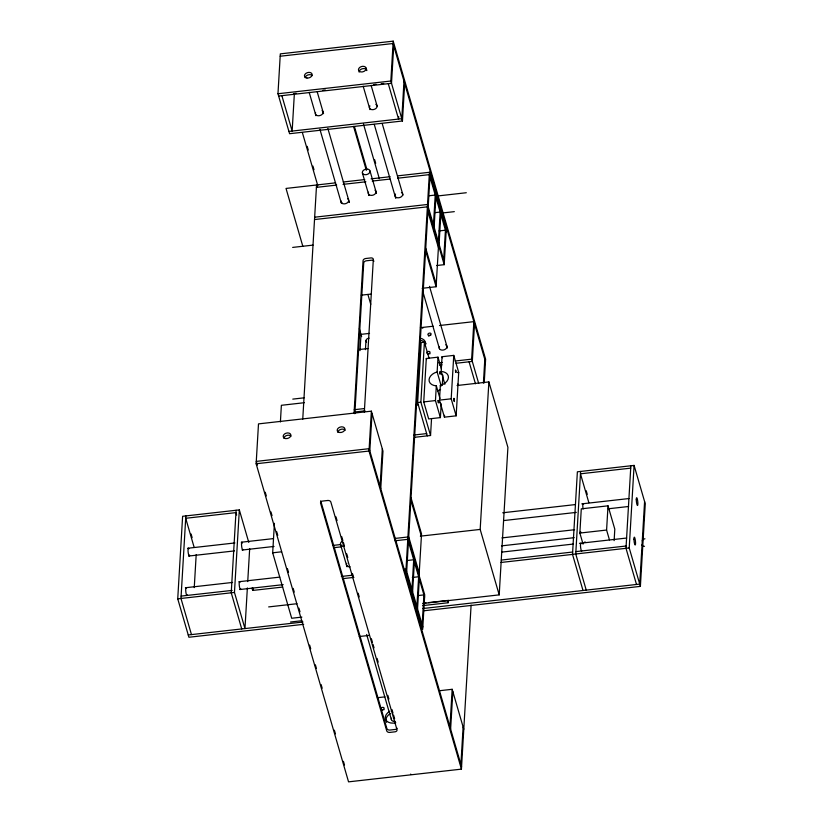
<?xml version="1.0" encoding="UTF-8"?>
<svg xmlns="http://www.w3.org/2000/svg" width="823" height="823" viewBox="0 0 823 823"><rect width="100%" height="100%" fill="white"/><g stroke="black" fill="none" stroke-linecap="round" stroke-linejoin="round"><path stroke-width="1.23" d="M303.687 624.318L188.909 637.249L177.737 598.825L182.613 516.288L239.328 509.9L248.783 542.429M185.844 515.928L180.978 598.455L191.471 634.605M194.249 587.622L196.193 554.609M236.098 510.26L231.232 592.797L241.725 628.947M247.363 587.941L244.966 628.577L234.462 592.437L239.328 509.9M247.733 581.594L249.678 548.581M471.106 605.131L461.425 769.135L348.551 781.85L256.138 463.761L258.494 423.886L371.368 411.161L382.973 451.127L380.761 488.646M404.659 83.473L402.447 120.991L289.583 133.707L277.968 93.75L280.324 53.865L393.199 41.15L485.611 359.24L484.212 382.86M252.177 587.941L252.136 588.64A2.623 1.821 -16.2 0 0 254.585 590.225L282.69 587.056M252.826 590.451L252.959 588.106M294.367 93.555L292.155 131.063L281.867 95.663M301.876 617.106L291.692 618.258L272.68 552.809L274.419 523.305M280.396 421.973L281.373 405.297L304.294 402.714M302.751 419.174L316.557 185L317.277 187.459M354.055 413.311L363.056 260.675A2.623 1.821 -16.2 0 1 365.741 258.504L370.864 257.928A2.623 1.821 -16.2 0 1 373.323 259.512L364.322 412.158M354.826 413.702L363.725 262.949A2.623 1.821 -16.2 0 1 366.4 260.788L371.533 260.212A2.623 1.821 -16.2 0 1 373.92 261.292M360.032 350.619L360.988 334.354L369.527 333.397M365.443 349.672L365.968 340.712M461.425 769.135L369.013 451.045L371.368 411.161M402.447 120.991L390.843 81.024L393.199 41.15M369.815 450.963L372.027 413.444M393.713 45.79L391.501 83.308L278.627 96.024M398.702 116.578L398.558 119.078L388.271 83.668M380.103 486.362L382.314 448.854M404 81.199L401.789 118.707L288.914 131.433M397.725 175.855L429.431 172.285L405.883 571.543L422.683 629.379L424.719 594.813L407.92 536.977L395.235 538.407M406.685 571.45L408.445 541.616M408.578 539.26L428.053 209.124M428.197 206.758L429.956 176.924M427.312 435.871L417.642 402.57L421.181 342.543L424.411 342.183L429.071 358.211M414.627 437.301L430.542 435.501L420.872 402.21L424.411 342.183M411.953 589.597L413.712 559.763L407.375 560.473M433.464 224.895L435.223 195.061L428.886 195.771M441.21 403.764L440.398 417.611L428.68 418.928L423.732 401.902L426.293 358.489L438.001 357.172L441.406 368.879M412.611 591.871L414.37 562.037M434.122 227.169L435.881 197.335M416.891 606.592L418.65 576.758L412.313 577.479M438.402 241.9L440.161 212.067L435.089 212.632M419.082 575.4L421.53 533.932L411.027 497.781M422.158 288.307L436.108 286.743L438.556 245.264M417.549 608.876L419.308 579.042M439.071 244.174L440.83 214.34M430.542 435.501L431.519 418.907M422.158 624.739L423.917 594.895L417.58 595.615M443.669 260.037L445.438 230.203L439.091 230.913M440.398 417.611L435.449 400.575L436.313 385.812A9.907 6.893 -16.2 0 1 429.05 379.742A9.907 6.893 -16.2 0 1 437.136 371.945L438.001 357.172M436.591 265.531L444.194 264.677L446.231 230.111L429.431 172.285M439.482 400.122L440.356 385.349A9.907 6.893 -16.2 0 0 448.442 377.551A9.907 6.893 -16.2 0 0 441.169 371.482L442.044 356.719L453.761 355.392L458.709 372.428L456.148 415.831L444.43 417.158L439.482 400.122L451.199 398.805L453.761 355.392M442.301 385.277L442.897 375.123M444.43 417.158L444.543 415.306M422.827 605.605L448.082 602.755L448.226 600.214M449.955 726.812L452.166 689.293L439.492 690.723M478.688 383.415L471.641 359.157L473.863 321.639L439.503 325.517M450.623 729.085L452.835 691.567M474.521 323.923L472.309 361.431L456.096 363.262M460.901 764.495L463.123 726.976M483.41 383.086L484.809 359.322M422.816 603.475L499.201 594.875L480.179 529.426L488.883 381.923L457.063 385.503M499.201 594.875L507.904 447.373L488.883 381.923M583.013 590.492L572.51 554.342L577.376 471.805L634.091 465.417L645.263 503.841L640.387 586.377L423.578 610.81M580.606 471.445L575.74 553.982L586.243 590.122M583.065 544.116L579.855 533.067L581.285 508.84L608.022 505.826L614.802 529.168L614.133 540.639M609.452 539.878L606.592 530.053L608.022 505.826M630.86 465.787L625.994 548.313L636.498 584.464M640.387 586.377L629.225 547.953L634.091 465.417M644.594 501.567L639.728 584.104L422.909 608.526M280.18 56.231L393.055 43.516L485.467 361.606M277.968 93.75L390.843 81.024M293.667 93.627L296.208 93.338M322.832 90.345L325.373 90.057M373.57 84.625L376.101 84.337M381.172 83.771L383.713 83.483M335.589 182.85L286.023 188.436L302.823 246.272M343.191 181.996L364.754 179.568M371.091 178.858L390.123 176.708M316.423 187.366L336.71 185.072M343.057 184.362L365.885 181.79M372.222 181.07L389.979 179.075M397.591 178.221L429.297 174.641L446.097 232.477M435.552 196.203L466.302 192.736M314.664 217.2L427.528 204.474L444.338 262.311M314.52 219.556L427.394 206.84L444.194 264.677M440.49 213.198L454.327 211.645M292.659 247.414L313.018 245.12M361.287 295.169L371.43 294.027M420.419 327.667L433.145 326.227M359.034 349.549L367.912 348.551M438.669 362.871L442.476 362.439M455.16 361.019L471.641 359.157M439.492 365.134L442.044 364.846M441.488 374.362L442.218 374.28M457.238 372.593L458.709 372.428M292.772 399.114L304.088 397.838M354.229 409.71L364.373 408.568M417.642 402.57L420.872 402.21M423.732 401.902L435.449 400.575M354.888 411.994L365.031 410.852M415.759 405.132L418.3 404.844M413.969 435.017L426.653 433.598M256.138 463.761L369.013 451.045M630.727 468.143L580.472 473.811L588.867 502.73M187.706 548.262L234.894 542.943M241.273 542.223L273.154 538.633M502.73 512.77L575.421 504.571M581.799 503.861L628.988 498.543M188.59 556.07L234.504 550.896M242.157 550.042L274.038 546.441M503.604 520.578L576.306 512.39M608.187 508.799L628.597 506.495M333.089 545.412L340.701 544.548M272.68 552.809L281.589 551.801M420.347 536.164L480.179 529.426M334.22 547.634L341.833 546.77M395.102 540.773L407.776 539.343L424.586 597.179M501.886 537.913L574.588 529.724M579.855 533.067L606.592 530.053M501.485 545.875L574.197 537.676M185.381 587.756L232.57 582.437M238.948 581.717L279.758 577.118M501.67 552.12L573.096 544.075M579.474 543.355L626.663 538.036M341.339 576.46L352.758 575.174M403.486 569.465L406.017 569.177L422.827 627.013M181.111 596.099L232.168 590.4M239.822 589.535L283.184 584.649M501.279 560.072L572.695 552.027M575.884 551.616L626.262 545.999M342.471 578.682L353.88 577.396M177.737 598.825L234.462 592.437M572.51 554.342L629.225 547.953M500.796 562.49L572.757 554.383M268.658 606.911L296.949 603.722M423.423 603.177L425.954 602.899M428.474 602.611L447.424 600.481L448.082 602.755M290.509 622.013L301.835 620.737M188.241 634.965L303.029 622.034M359.27 636.518L369.414 635.377M377.346 697.729L384.958 696.865M586.213 490.724L587.262 494.335M427.919 211.48L438.412 247.63M469.079 361.801L475.457 383.775M425.748 248.227L436.252 284.377M425.604 250.593L436.108 286.743M366.101 68.124A3.93 2.736 -16.2 0 1 360.978 71.951A3.93 2.736 -16.2 0 1 359.846 67.352A3.93 2.736 -16.2 0 1 366.101 68.124L366.821 70.583M371.122 85.386L377.212 106.342M382.222 123.604L403.003 195.113M429.503 286.342L447.414 347.985M442.044 356.719L442.352 357.779M363.169 86.189L369.98 109.613M374.27 124.417L395.77 198.384M422.631 290.858L439.461 348.798M451.199 398.805L456.148 415.831M441.169 371.482L444.883 384.259M437.136 371.945L441.159 385.781M440.356 385.349L440.665 386.419M374.66 159.724L375.689 163.273M363.488 124.129L379.341 178.684M436.313 385.812L440.027 398.579M426.293 358.489L426.602 359.558M369.969 170.865A3.93 2.736 -16.2 0 1 364.846 174.702A3.93 2.736 -16.2 0 1 363.715 170.094A3.93 2.736 -16.2 0 1 369.969 170.865L376.43 193.076M354.404 126.475L366.811 169.178M353.551 126.403L366.328 170.351M362.377 172.912L368.838 195.123M317.102 91.466L323.552 113.656M327.852 128.45L349.343 202.427M309.16 92.279L315.96 115.704M319.9 129.262L341.391 203.24M367.902 294.469L370.762 304.335M410.883 500.147L421.386 536.287M307.185 146.34L308.265 150.033M312.915 166.061L313.995 169.764M302.391 132.668L317.791 185.689M359.342 328.706L361.647 336.638M408.722 536.894L419.226 573.045M452.166 689.293L463.781 729.25M461.569 766.769L369.157 448.679L256.282 461.394L257.352 465.098M335.979 516.875L337.06 520.568M341.699 536.575L342.779 540.269M343.376 542.347L344.415 545.896M346.709 553.807L347.779 557.5M352.429 573.497L353.509 577.19M358.149 593.198L359.229 596.901M371.389 638.741L372.459 642.434M373.014 644.347L374.043 647.896M377.109 658.431L378.179 662.134M387.839 695.363L388.909 699.056M391.964 709.58L393.003 713.13M393.559 715.053L394.629 718.746M340.465 544.373L346.925 566.584M366.647 634.461L391.378 719.611M320.713 500.806L386.872 728.52A2.623 1.831 3.4 0 0 389.968 730.042L395.091 729.466A2.623 1.831 3.4 0 0 397.087 728.232M265.232 492.216L266.313 495.919M270.973 511.947L272.043 515.651M276.703 531.679L277.773 535.372M287.443 568.662L288.523 572.355M293.173 588.383L294.253 592.087M298.903 608.115L299.984 611.808M309.654 645.098L310.724 648.802M315.384 664.83L316.454 668.523M321.114 684.551L322.194 688.254M334.364 730.176L335.445 733.869M343.428 761.337L344.487 764.999M236.654 515.033L235.954 512.626L185.7 518.284L194.105 547.202M191.09 533.993L192.14 537.614M440.521 402.786A9.907 6.893 -16.2 0 1 439.791 402.684M437.661 391.038A9.907 6.893 -16.2 0 1 440.562 389.464M585.174 541.935A9.434 1.625 83.6 0 1 584.772 541.925M583.116 509.046A3.93 0.679 83.6 0 1 582.818 504.694A3.93 0.679 83.6 0 1 583.538 504.16M644.502 546.297A2.623 1.821 -16.2 0 1 642.053 544.713M642.269 540.958A2.623 1.821 -16.2 0 1 644.954 538.798M581.83 550.916A3.93 0.679 83.6 0 1 580.534 546.595A3.93 0.679 83.6 0 1 581.203 543.653M243.022 549.445A3.93 0.679 83.6 0 1 242.024 548.427A3.93 0.679 83.6 0 1 241.53 543.262A3.93 0.679 83.6 0 1 242.404 543.015M240.728 588.733A3.93 0.679 83.6 0 1 239.771 588.198A3.93 0.679 83.6 0 1 239.184 583.023A3.93 0.679 83.6 0 1 240.007 582.303M457.876 384.012A3.93 2.736 -16.2 0 1 457.578 385.586M421.037 322.194A2.623 1.831 3.4 0 1 420.995 323.058M427.826 354.312A1.646 1.152 -16.2 0 1 430.018 353.787M420.018 340.352A9.434 6.563 -16.2 0 1 425.882 343.798M428.711 336.237A1.646 1.152 -16.2 0 1 430.676 335.373M422.693 327.893A2.623 1.831 3.4 0 1 422.744 328.305M427.116 353.489A1.646 1.152 -16.2 0 1 428.011 351.524A1.646 1.152 -16.2 0 1 430.018 352.522A1.646 1.152 -16.2 0 1 427.61 353.736M420.203 338.191A9.434 6.563 -16.2 0 1 425.193 345.711M445.665 344.816A3.93 2.736 -16.2 0 1 446.313 348.366A3.93 2.736 -16.2 0 1 441.416 350.022A3.93 2.736 -16.2 0 1 439.461 346.915M375.813 104.367A3.93 2.736 -16.2 0 1 376.306 108.091A3.93 2.736 -16.2 0 1 371.122 109.459A3.93 2.736 -16.2 0 1 369.918 105.92M322.081 110.611A3.93 2.736 -16.2 0 1 322.287 114.181A3.93 2.736 -16.2 0 1 317.431 115.632A3.93 2.736 -16.2 0 1 315.59 112.556M322.739 112.895A3.93 2.736 -16.2 0 1 322.997 113.08M401.418 192.5A3.93 2.736 -16.2 0 1 401.912 196.224A3.93 2.736 -16.2 0 1 396.727 197.592A3.93 2.736 -16.2 0 1 395.524 194.053M347.687 198.744A3.93 2.736 -16.2 0 1 345.835 203.6A3.93 2.736 -16.2 0 1 341.092 200.956M341.854 202.962A3.93 2.736 -16.2 0 1 341.998 202.684M348.818 201.419A3.93 2.736 -16.2 0 1 349.25 202.129M368.992 195.504A3.93 2.736 -16.2 0 1 369.023 194.989M376.337 193.138A3.93 2.736 -16.2 0 1 376.481 193.374M375.01 190.236A3.93 2.736 -16.2 0 1 375.216 193.806A3.93 2.736 -16.2 0 1 370.36 195.257A3.93 2.736 -16.2 0 1 368.519 192.181M347.08 566.708A3.93 2.736 -16.2 0 1 347.275 565.926M350.094 566.81A3.93 2.736 -16.2 0 1 346.75 563.364M395.801 722.769A9.434 6.563 -16.2 0 1 385.792 719.796A9.434 6.563 -16.2 0 1 389.793 711.237M382.582 709.848A1.646 1.152 -16.2 0 1 384.002 709.714M386.615 722.347A9.434 6.563 -16.2 0 1 390.524 713.479M395.287 721.37A3.93 2.736 -16.2 0 1 391.532 718.212M344.374 546.122A3.93 2.736 -16.2 0 1 340.496 544.466A3.93 2.736 -16.2 0 1 342.821 540.968M410.677 774.093A2.623 1.831 3.4 0 1 410.79 774.361M366.564 342.214A3.93 2.736 3.4 0 1 369.116 338.15M189.599 555.041A3.93 0.679 83.6 0 1 188.662 554.908A3.93 0.679 83.6 0 1 188.025 549.651A3.93 0.679 83.6 0 1 188.848 548.828M187.243 594.762A3.93 0.679 83.6 0 1 186.307 594.319A3.93 0.679 83.6 0 1 185.7 589.247A3.93 0.679 83.6 0 1 186.44 588.136M359.126 72.105A3.93 2.736 -16.2 0 1 362.243 68.782A3.93 2.736 -16.2 0 1 366.605 69.986M305.138 77.681A3.93 2.736 -16.2 0 1 308.183 74.883A3.93 2.736 -16.2 0 1 312.267 75.603M283.873 438.227A3.93 2.736 -16.2 0 1 286.918 435.418A3.93 2.736 -16.2 0 1 291.003 436.139M337.852 432.394A3.93 2.736 -16.2 0 1 340.959 429.328A3.93 2.736 -16.2 0 1 345.197 430.285M580.513 531.997C580.575 535.166 580.596 530.29 580.524 531.925M438.021 400.678C438.258 406.346 439.235 399.813 438.021 400.678M439.708 372.047C439.914 377.644 440.963 371.276 439.708 372.047M453.771 398.908L454.296 401.573L453.957 398.301L453.771 398.908M455.458 370.268C455.623 375.7 456.765 369.825 455.469 370.155M327.749 500.487L322.616 501.063A2.623 1.831 3.4 0 0 320.579 503.162L386.738 730.886A2.623 1.831 3.4 0 0 389.824 732.408L394.958 731.822A2.623 1.831 3.4 0 0 396.995 729.734L330.836 502.009A2.623 1.831 3.4 0 0 327.749 500.487M636.282 499.695A3.93 0.679 83.6 0 0 637.516 505.487A3.93 0.679 83.6 0 0 637.444 499.571A3.93 0.679 83.6 0 0 636.282 499.695M633.947 539.188A3.93 0.679 83.6 0 0 635.191 544.991A3.93 0.679 83.6 0 0 635.119 539.065A3.93 0.679 83.6 0 0 633.947 539.188M306.969 78.041A3.93 2.736 -16.2 0 0 312.092 74.204A3.93 2.736 -16.2 0 0 305.827 73.442A3.93 2.736 -16.2 0 0 306.969 78.041M428.886 335.455A1.646 1.152 -16.2 0 0 431.098 333.891A1.646 1.152 -16.2 0 0 428.495 333.5A1.646 1.152 -16.2 0 0 428.886 335.455M381.923 709.745A1.646 1.152 -16.2 0 0 384.135 708.171A1.646 1.152 -16.2 0 0 381.533 707.79A1.646 1.152 -16.2 0 0 381.923 709.745M285.694 438.577A3.93 2.736 -16.2 0 0 290.817 434.75A3.93 2.736 -16.2 0 0 284.563 433.978A3.93 2.736 -16.2 0 0 285.694 438.577M339.714 432.497A3.93 2.736 -16.2 0 0 344.837 428.66A3.93 2.736 -16.2 0 0 338.572 427.888A3.93 2.736 -16.2 0 0 339.714 432.497"/></g></svg>
